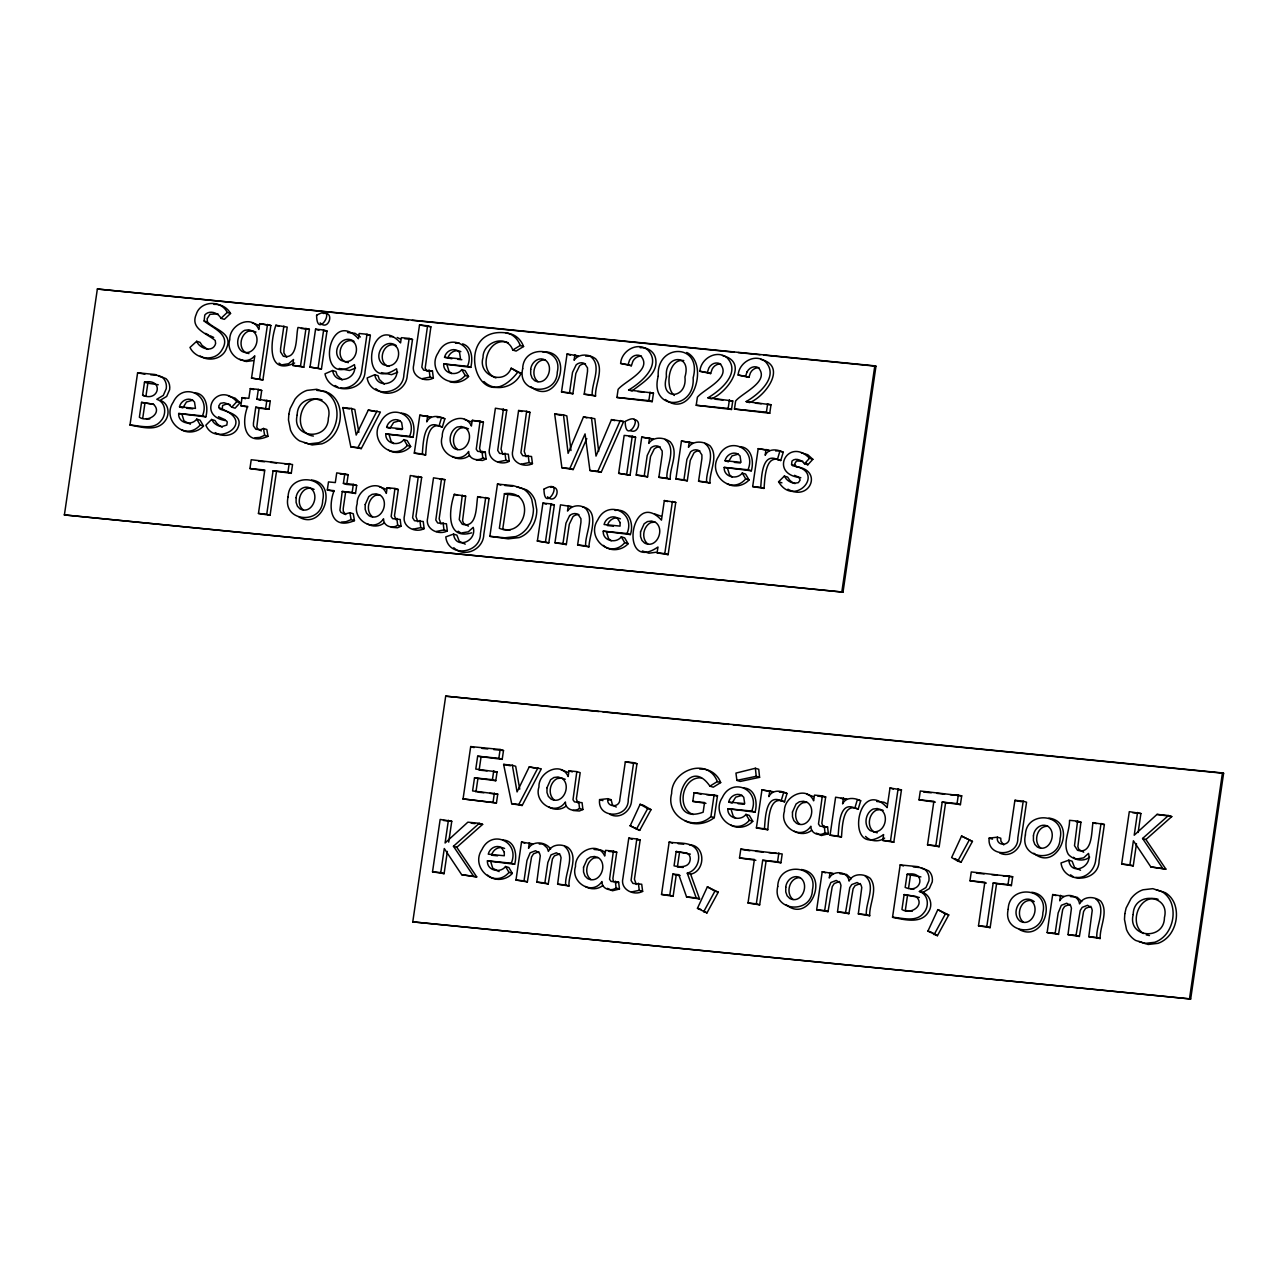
<?xml version="1.0" encoding="UTF-8"?>
<svg xmlns="http://www.w3.org/2000/svg" width="1288" height="1288" viewBox="0 0 1288 1288"><rect width="100%" height="100%" fill="white"/><g stroke="black" fill="none" stroke-linecap="round" stroke-linejoin="round"><path stroke-width="1.5" d="M64.4 514.926L97.357 289.011L874.81 365.856L875.969 366.211L843.012 592.126L64.4 514.926L843.012 592.126M129.975 425.04L137.607 372.779L155.172 374.518L162.723 377.674A12.558 10.996 -72.8 0 1 166.281 388.638L163.318 395.384L156.798 399.296C165.846 402.178 166.844 414.156 161.145 420.645C153.723 430.45 140.038 425.62 129.975 425.04C140.875 426.811 156.106 431.995 164.494 421.675C170.193 415.203 169.195 403.208 160.147 400.327L166.667 396.43L169.63 389.684A12.558 10.996 -72.8 0 0 166.055 378.704L158.505 375.549M141.551 402.403L139.378 417.248C148.281 423.124 162.948 412.643 153.369 404.239L141.551 402.403L153.642 404.303M142.598 395.239L144.498 382.166C163.93 378.125 159.471 402.661 142.598 395.239L145.93 396.269L147.846 383.212L144.498 382.166M142.727 418.294L144.9 403.434M194.263 392.711C206.241 393.339 208.527 407.539 205.806 416.877L202.458 415.847C211.457 394.45 182.864 381.345 173.172 402.291C161.225 419.808 185.359 442.17 200.187 425.008L203.52 426.038C198.03 432.044 188.579 433.895 181.463 429.757M247.618 407.072L240.856 405.704L242.031 397.638L248.858 398.314L250.274 388.606L258.357 389.411L261.706 390.457L260.289 400.149L256.94 399.119L258.357 389.411M251.546 378.06L254.783 355.81C244.06 368.271 225.046 353.975 229.795 339.565C229.151 324.737 252.239 313.515 258.84 329.487L259.677 323.658L270.85 325.478L262.913 379.896L251.546 378.06L262.913 379.896M259.564 378.849L267.502 324.431M256.94 399.119L270.238 401.132L269.047 409.198L255.765 407.185L253.446 423.156L253.462 425.926L255.893 429.29L260.659 429.645L263.493 428.469L266.825 429.5L267.985 436.358C244.285 446.582 241.081 423.269 247.682 406.38L240.856 405.704M264.426 470.684L249.936 468.542L251.224 459.736L292.553 464.533L291.265 473.34L273.072 470.828L266.745 514.266L270.078 515.313L276.421 471.859M255.765 407.185L259.113 408.216L256.811 426.956L257.681 429.017L261.319 430.916M286.677 357.275L283.923 352.976L283.956 349.483L287.224 327.088L275.857 325.268C270.641 340.612 266.375 376.321 294.63 363.007M265.714 408.167L266.89 400.101M283.875 326.057L280.607 348.452L280.575 351.93L283.328 356.229C298.478 359.916 295.693 335.749 297.995 327.458L309.362 329.277L303.823 367.209L292.666 365.389L293.519 359.497L288.576 363.731L282.12 364.81M270.078 515.313L258.453 513.461L264.797 470.007L249.936 468.542M303.823 367.209L300.49 366.162L306.013 328.247M291.265 473.34L287.932 472.294L289.204 463.487M310.022 367.112L315.56 329.181L323.642 329.986L326.991 331.016L321.453 368.948L310.022 367.112L321.453 368.948M318.12 367.901L323.642 329.986M327.313 489.971L328.488 481.905L335.315 482.581L336.732 472.873L348.163 474.709L346.746 484.417L356.679 485.399L355.504 493.465L342.222 491.453L339.919 510.193L340.789 512.238L344.427 514.154L349.934 512.721L353.282 513.767L354.442 520.626C330.742 530.849 327.538 507.536 334.139 490.648L327.313 489.971L334.059 491.34M346.746 484.417L343.397 483.386L344.814 473.678M367 334.268L370.348 335.315L365.067 371.443C364.085 393.532 329.02 394.675 324.995 373.81L332.594 370.542C335.25 386.126 357.903 379.429 354.442 364.601C314.658 390.699 327.216 304.966 358.418 338.728L359.175 333.495L367 334.268L361.735 370.397C360.737 380.652 351.238 389.362 340.74 387.946M345.57 492.483L343.236 508.454L343.252 511.223L345.683 514.604M355.504 493.465L352.171 492.435L353.347 484.369L343.397 483.386M387.141 487.701L386.32 493.385C379.364 477.51 356.47 488.925 357.162 503.817C351.833 519.418 373.697 533.586 383.55 518.774C383.212 526.132 392.26 529.191 397.67 525.246L401.019 526.277L400.198 519.466L392.631 518.678L391.149 516.536L394.965 488.474L387.141 487.701L390.489 488.748M374.744 374.711C377.4 390.296 400.053 383.599 396.591 368.771C356.808 394.869 369.382 309.136 400.568 342.898L401.341 337.665L409.149 338.438L403.885 374.567C403.369 394.949 370.703 398.813 367.144 377.98L374.744 374.711L378.092 375.758L379.284 379.38L384.259 384.13M409.149 338.438L412.498 339.469L407.233 375.597C406.396 390.57 387.044 398.99 375.822 388.686M419.518 324.995L413.673 365.084C410.84 376.225 424.493 382.906 433.364 378.108L432.446 370.976L423.704 370.187L421.836 367.225L427.536 325.8L419.518 324.995L430.884 326.83L425.169 368.271L427.053 371.218L432.446 370.976M394.965 488.474L398.314 489.521L394.482 515.715L395.98 519.724M401.405 413.19C413.384 413.818 415.67 428.002 412.949 437.356L409.6 436.31C418.6 414.929 390.023 401.824 380.314 422.77C368.368 440.287 392.502 462.65 407.33 445.487L410.663 446.517C405.173 452.523 395.722 454.374 388.606 450.236M442.348 427.085L439.015 426.038L441.494 417.731L444.843 418.777L442.348 427.085C426.489 419.518 426.553 446.212 425.636 454.97L414.285 453.135L419.808 415.219L430.981 417.022L419.808 415.219M418.326 476.319L412.611 517.76L414.495 520.722L423.237 521.511L424.138 528.644C415.283 533.441 401.631 526.744 404.464 515.619L410.309 475.53L421.675 477.365L415.96 516.472L417.827 521.753M425.636 454.97L422.303 453.923C423.205 445.165 423.156 418.471 439.015 426.038M427.632 415.992L426.779 421.884C430.031 414.736 439.015 415.734 444.843 418.777M441.526 478.621L435.811 520.046L437.695 523.009L446.437 523.797L447.339 530.93C438.484 535.728 424.831 529.046 427.664 517.905L433.509 477.832L444.875 479.651L439.16 518.774L441.027 524.039M462.585 343.848C472.422 346.875 472.76 358.998 470.828 367.354L467.496 366.307C476.496 344.926 447.902 331.821 438.194 352.767C426.248 370.284 450.381 392.647 465.209 375.484L468.558 376.515C463.809 381.586 456.371 383.824 449.689 381.683M468.413 526.132L463.632 523.427L462.585 520.674L465.66 496.17L454.294 494.351C449.045 509.05 445.568 540.59 471.649 532.846M472.245 420.403L471.408 426.07C464.453 410.196 441.559 421.611 442.251 436.519C436.938 452.104 458.802 466.272 468.655 451.46C468.317 458.818 477.349 461.893 482.775 457.932L486.107 458.979L485.286 452.152L477.735 451.364L476.238 449.222L480.07 421.176L472.245 420.403L483.403 422.206L479.587 448.401L481.068 452.41M462.311 495.139L459.253 519.628L462.263 524.248C477.462 528.756 476.077 505.266 477.687 496.653L489.054 498.488L483.789 534.617C483.403 549.235 464.71 558.412 453.779 547.722M412.772 921.87L445.696 696.164L1222.441 772.929L1223.6 773.283L1190.676 998.989L412.772 921.87L1190.676 998.989M485.721 497.442L480.44 533.57C480.746 553.824 448.095 558.123 445.793 536.887L453.537 534.101L456.886 535.132L459.285 541.314L465.242 544.148M447.355 851.432L444.102 873.667L432.526 871.815L440.158 819.442L451.75 821.293L448.707 842.143M503.415 409.021L497.715 450.446L499.583 453.408L508.325 454.197L509.243 461.329C500.372 466.127 486.719 459.446 489.553 448.305L495.397 408.216L506.764 410.051L501.064 449.174L502.932 454.439M444.102 873.667L440.754 872.62L444.279 848.534L461.684 874.697L476.721 876.887L456.789 847.295L453.44 846.248L479.297 823.306L482.646 824.352L456.789 847.295M448.401 820.263L445.084 842.996L467.866 822.179L479.297 823.306M489.859 536.323L497.474 484.079L513.252 485.64L523.25 488.844A24.037 21.059 -72.8 0 1 531.799 499.519L533.441 508.792A28.513 24.971 -72.8 0 1 530.157 523.218L527.581 527.516A25.116 21.993 -72.8 0 1 515.812 536.565L504.832 537.804L489.859 536.323L508.18 538.851L519.144 537.595A25.116 21.993 -72.8 0 0 530.93 528.547L533.49 524.248A28.513 24.971 -72.8 0 0 536.79 509.839L535.148 500.549A24.037 21.059 -72.8 0 0 526.599 489.891L516.601 486.671M504.413 493.69L499.358 528.338C527.565 539.141 535.953 489.199 504.413 493.69L518.806 496.218M518.597 410.518L512.753 450.607C509.919 461.732 523.572 468.413 532.443 463.632L531.525 456.499L522.783 455.694L520.916 452.748L526.615 411.307L518.597 410.518L521.946 411.548M463.068 798.93L470.7 746.573L500.13 749.471L503.495 750.518L502.207 759.34L477.655 756.217L475.787 769.081L497.071 771.882L495.783 780.721L474.499 777.904L472.599 790.929L497.731 794.116L496.444 802.939L463.068 798.93L496.444 802.939M507.762 494.737L502.706 529.368L510.064 530.093M526.615 411.307L529.964 412.337L524.264 451.46L526.132 456.741M475.948 791.959L477.848 778.95M481.004 757.247L479.136 770.111L487.106 770.9M495.783 780.721L492.435 779.675L493.723 770.852M502.207 759.34L498.842 758.31L500.13 749.471M493.095 801.909L494.383 793.07M537.386 541.024L542.924 503.109L551.006 503.898L554.355 504.944L548.817 542.86L537.386 541.024L548.817 542.86M585.46 363.844A8.903 7.808 -72.8 0 0 579.552 365.856L575.849 373.423L572.886 393.79L561.52 391.971L567.058 354.039L578.215 355.858L574.303 355.472M545.468 541.829L551.006 503.898M572.886 393.79L569.538 392.76L572.516 372.377L576.203 364.81A8.903 7.808 -72.8 0 1 584.607 363.554L587.505 367.869L587.521 371.363L584.189 394.209L595.555 396.028C594.895 384.307 604.571 369.157 595.587 358.756C589.324 354.12 578.956 353.073 574.078 360.27L574.867 354.812M578.892 514.636A8.903 7.808 -72.8 0 0 572.983 516.649L569.296 524.216L566.317 544.582L554.951 542.763L560.489 504.832L571.647 506.651L567.734 506.264M503.061 840.034C515.071 840.645 517.357 854.878 514.636 864.248L511.288 863.202C520.304 841.772 491.646 828.635 481.921 849.629C469.943 867.178 494.141 889.589 509.002 872.395L512.35 873.425C506.168 880.348 494.463 881.652 487.572 875.099M566.317 544.582L562.969 543.552L565.947 523.169L569.634 515.603M568.298 505.604L567.509 511.062C571.486 505.266 580.292 504.027 585.686 508.519C594.654 518.919 584.994 534.069 585.638 545.79L588.986 546.837C588.938 535.776 601.029 510.467 582.514 506.812M538.899 851.77L533.522 853.831L531.558 856.939L527.356 881.894L515.973 880.058L521.511 842.062L532.701 843.865L528.772 843.479M595.555 396.028L592.206 394.997C591.353 383.389 602.591 365.325 590.355 356.374M529.352 842.835L528.547 848.293C533.232 840.243 545.999 841.869 550.604 849.05M527.356 881.894L524.007 880.863L526.985 860.432L530.173 852.801L535.55 850.724L539.479 853.155L540.268 855.747L536.822 882.119L548.221 883.954L552.407 858.999L554.387 855.892L559.749 853.831M588.986 546.837L577.62 545.001L580.952 522.155L580.936 518.662L578.038 514.347A8.903 7.808 -72.8 0 0 569.634 515.603M548.221 883.954L544.872 882.924L547.851 862.493L551.039 854.862L556.4 852.785L560.312 855.2L561.069 857.792L557.624 884.18L569.006 886.015C568.008 874.31 579.246 856.697 567.879 847.375C561.375 843.672 552.053 843.978 548.382 851.384L547.239 848.003L542.586 843.721M628.641 389.974L653.467 393.13L652.227 401.631L616.936 397.445L618.111 389.379C624.728 381.119 653.08 369.833 640.748 355.955A9.499 8.324 -72.8 0 0 629.558 360.189L628.029 364.697L620.623 363.425C621.444 350.771 637.351 341.352 647.8 349.95C662.129 365.051 641.102 382.729 628.641 389.974L631.989 391.005C642.1 382.971 658.909 373.874 655.544 358.257C654.079 351.382 646.979 346.971 640.168 347.728M568.99 770.852L568.169 776.535C561.198 760.628 538.239 772.076 538.947 787C533.602 802.633 555.531 816.834 565.4 801.989C565.062 809.363 574.126 812.438 579.552 808.478L582.901 809.524L582.079 802.682L574.496 801.893L572.999 799.751L576.831 771.625L568.99 770.852L572.355 771.898M618.643 473.324L624.165 435.408L632.263 436.213L635.596 437.244L630.074 475.175L618.643 473.324L630.074 475.175M569.006 886.015L565.657 884.969C564.659 873.264 575.897 855.651 564.53 846.329M626.725 474.129L632.263 436.213M615.004 510.434C628.689 507.939 634.227 523.781 630.379 534.568L627.031 533.522C636.031 512.141 607.453 499.036 597.745 519.982C585.799 537.499 609.932 559.861 624.761 542.699L628.109 543.729C621.943 550.636 610.254 551.924 603.38 545.404M660.148 446.936A8.903 7.808 -72.8 0 0 654.24 448.949L650.537 456.516L647.574 476.898L636.208 475.063L641.73 437.147L652.903 438.95L641.73 437.147M652.227 401.631L648.878 400.6L650.118 392.083M649.555 437.92L648.766 443.378C653.644 436.181 664.012 437.228 670.275 441.865C679.259 452.265 669.583 467.415 670.243 479.136L658.876 477.301L662.209 454.471L662.193 450.977L659.295 446.662A8.903 7.808 -72.8 0 0 650.891 447.918L647.204 455.485L644.225 475.868L647.574 476.898M625.308 761.852L619.834 799.397C619.914 808.204 606.101 807.608 607.807 798.673L599.58 799.606C597.181 819.281 628.93 818.782 628.238 799.478L633.616 762.673L625.308 761.852L636.964 763.704L631.587 800.524C631.088 810.86 620.124 819.554 610.158 814.483M670.243 479.136L666.894 478.106C666.025 466.481 677.279 448.417 665.043 439.482M664.318 500.565L661.469 520.127C630.54 486.526 618.546 574.239 657.943 547.03L657.105 552.858L668.134 554.645L675.749 502.401L664.318 500.565L667.667 501.596M619.447 889.026L616.099 887.979C610.673 891.94 601.625 888.865 601.947 881.507C592.077 896.335 570.165 882.135 575.495 866.518C574.802 851.593 597.745 840.146 604.716 856.053L605.553 850.354L613.394 851.143L609.562 879.253L611.059 881.411L618.626 882.183L619.447 889.026L612.46 890.765L607.421 888.35M613.394 851.143L616.743 852.173L612.911 878.432L613.442 881.62M668.134 554.645L664.785 553.615L672.417 501.37M699.851 450.864A8.903 7.808 -72.8 0 0 693.942 452.877L690.239 460.444L687.277 480.827L675.91 478.991L681.449 441.076L692.606 442.879L681.449 441.076M628.769 838.166L622.909 878.336C620.075 889.493 633.744 896.19 642.631 891.393L641.714 884.244L632.955 883.439L631.072 880.477L636.803 838.955L628.769 838.166L632.118 839.196M689.257 441.848L688.468 447.29C693.346 440.11 703.731 441.156 709.978 445.777C718.962 456.194 709.286 471.328 709.946 483.064L698.579 481.229L701.912 458.399L701.896 454.906L698.998 450.591A8.903 7.808 -72.8 0 0 690.593 451.846L686.907 459.414L683.928 479.78L687.277 480.827M707.933 397.799L732.743 400.954L731.504 409.471L696.212 405.269L697.388 397.219C704.005 388.96 732.357 377.674 720.024 363.779A9.499 8.324 -72.8 0 0 708.835 368.03L707.305 372.522L699.899 371.266C700.72 358.611 716.627 349.193 727.076 357.774C741.405 372.876 720.378 390.57 707.933 397.799L711.266 398.845C726.802 393.017 749.954 362.25 722.488 355.569M636.803 838.955L640.152 840.001L634.437 879.205L636.304 884.486M709.946 483.064L706.597 482.018C705.744 470.41 716.997 452.346 704.745 443.394M731.504 409.471L728.155 408.441L729.411 399.924M673.125 896.303L669.76 895.257L672.851 874.085L676.2 875.132L673.125 896.303L661.533 894.452L669.164 842.078C678.406 843.914 693.186 840.823 697.71 851.948C700.817 860.352 696.228 870.849 687.277 873.167L696.212 897.881L699.561 898.911L690.626 874.198L687.277 873.167M758.97 367.805A9.499 8.324 -72.8 0 0 750.421 372.844L748.908 377.336L738.137 375.05C738.958 362.395 754.881 352.976 765.33 361.558C779.643 376.659 758.632 394.337 746.171 401.582L770.997 404.738L769.757 413.255L734.466 409.053L735.641 401.003C742.258 392.743 770.594 381.457 758.262 367.563A9.499 8.324 -72.8 0 0 747.088 371.813M676.152 851.497L674.059 865.858C679.79 867.178 689.096 867.822 690.143 860.014A6.762 5.925 -72.8 0 0 687.003 853.123L676.152 851.497L690.352 854.153M679.501 852.527L677.408 866.905L683.187 867.468M705.953 803.39L692.799 801.378L694.071 792.7L717.48 795.726L714.277 817.639C706.082 824.159 693.958 825.978 684.717 820.601M739.795 446.646C751.773 447.258 754.06 461.458 751.339 470.796L747.99 469.766C756.99 448.369 728.412 435.264 718.704 456.21C706.758 473.726 730.892 496.089 745.72 478.927L749.053 479.957C743.579 485.962 734.112 487.814 726.996 483.676M780.737 460.524L777.405 459.494L779.884 451.186L783.233 452.217L780.737 460.524C764.879 452.957 764.943 479.651 764.026 488.41L752.675 486.574L758.197 448.659L769.371 450.462L758.197 448.659M769.757 413.255L766.408 412.208L767.648 403.708M692.799 801.378L704.552 802.537L703.151 812.197C661.678 827.556 684.508 749.326 709.913 786.147L713.262 787.193L720.668 782.605L717.319 781.575C708.078 756.748 671.483 769.838 671.644 793.521C665.284 816.222 694.2 832.354 710.928 816.608L714.132 794.68M766.022 449.431L765.169 455.324C768.421 448.192 777.405 449.19 783.233 452.217M764.026 488.41L760.693 487.379C761.594 478.621 761.546 451.927 777.405 459.494M755.879 860.304L739.505 857.985L740.793 849.162L782.202 853.96L780.914 862.783L762.689 860.271L756.33 903.822L759.679 904.852L766.038 861.318M743.482 787.902C755.493 788.514 757.779 802.746 755.058 812.116L751.709 811.07C760.725 789.641 732.067 776.503 722.343 797.497C710.364 815.046 734.562 837.458 749.423 820.263L752.772 821.293C747.265 827.315 737.783 829.182 730.65 825.028M784.521 801.812L781.172 800.782L783.668 792.458L787.016 793.489L784.521 801.812C768.63 794.229 768.695 820.987 767.777 829.762L756.394 827.926L761.933 789.93L773.122 791.734M759.679 904.852L748.022 903.001L754.382 859.45L739.505 857.985M769.773 790.703L768.904 796.612C772.172 789.447 781.172 790.446 787.016 793.489M767.777 829.762L764.428 828.731C765.346 819.941 765.281 793.199 781.172 800.782M780.914 862.783L777.566 861.753L778.854 852.914M841.853 591.756L874.81 365.856M828.377 833.787L825.028 832.74C819.603 836.701 810.555 833.626 810.876 826.252C801.007 841.096 779.095 826.896 784.424 811.279C783.732 796.338 806.691 784.907 813.646 800.798L814.483 795.115L822.324 795.887L818.492 824.014L819.989 826.155L827.556 826.944L828.377 833.787L821.39 835.526L816.351 833.111M822.324 795.887L825.672 796.934L821.841 823.193L823.338 827.202M839.583 881.491L834.221 883.552L832.241 886.659L828.055 911.614L816.656 909.779L822.211 871.767L833.4 873.586L829.472 873.2M858.194 809.106L854.846 808.059L857.341 799.735L860.69 800.766L858.194 809.106C842.304 801.506 842.368 828.265 841.45 837.039L830.068 835.204L835.606 797.208L846.796 799.027L840.919 798.431M830.052 872.556L829.247 878.014C833.658 869.722 847.874 871.396 849.082 881.105C853.075 872.974 864.039 873.361 870.334 878.432C878.368 889.139 869.126 903.935 869.706 915.736L858.323 913.9L861.769 887.513L861.012 884.92L857.1 882.505L851.738 884.582L849.758 887.674L845.556 912.645L848.905 913.675L853.107 888.72L855.087 885.613L860.448 883.552M828.055 911.614L824.69 910.568L827.685 890.153L830.873 882.522L836.234 880.445L840.179 882.86L840.967 885.468L837.522 911.84L848.905 913.675M843.447 797.98L842.594 803.889C845.846 796.725 854.846 797.739 860.69 800.766M841.45 837.039L838.102 836.009C839.019 827.234 838.955 800.476 854.846 808.059M869.706 915.736L866.357 914.689C865.343 902.985 876.597 885.371 865.23 876.049M889.992 788.014L887.126 807.608C856.134 773.943 844.107 861.849 883.6 834.576L882.747 840.42L893.808 842.223L901.455 789.85L889.992 788.014L893.341 789.045M893.808 842.223L890.459 841.177L898.09 788.803M892.536 917.281L900.167 864.908L917.78 866.647L925.348 869.803A12.574 11.012 -72.8 0 1 928.922 880.799L925.959 887.577L919.407 891.473C928.487 894.371 929.485 906.382 923.77 912.87C916.332 922.707 902.614 917.861 892.536 917.281C903.999 919.632 921.725 924.559 928.793 911.389C933.784 903.516 928.873 892.487 919.407 891.473M904.128 894.596L901.954 909.489C910.874 915.365 925.573 904.868 915.977 896.448L904.128 894.596L919.326 897.478M907.09 874.327L905.174 887.416C922.095 894.854 926.555 870.269 907.09 874.327L920.904 876.903M935.378 802.15L919.004 799.832L920.292 791.009L961.701 795.807L960.413 804.63L942.188 802.118L935.829 845.669L939.177 846.699L945.537 803.165M907.476 895.643L905.303 910.519L912.323 911.212M908.523 888.446L910.439 875.357M939.177 846.699L927.521 844.848L933.88 801.297L919.004 799.832M960.413 804.63L957.065 803.599L958.353 794.76M986.35 883.085L969.977 880.767L971.265 871.928L1012.674 876.742L1011.386 885.564L993.161 883.053L986.801 926.603L990.15 927.634L996.51 884.099M990.15 927.634L978.494 925.782L984.853 882.232L969.977 880.767M1014.896 800.347L1009.422 837.908C1009.502 846.715 995.688 846.103 997.395 837.184L989.168 838.118C986.769 857.776 1018.518 857.293 1017.826 837.989L1023.203 801.168L1014.896 800.347L1021.561 801.716M1011.386 885.564L1008.037 884.518L1009.325 875.695M1070.054 904.273L1064.693 906.333L1062.713 909.425L1058.527 934.396L1047.128 932.56L1052.682 894.548L1063.872 896.368M1060.507 895.321L1059.718 900.795C1064.113 892.504 1078.346 894.162 1079.553 903.886C1083.546 895.756 1094.51 896.142 1100.805 901.214C1108.839 911.92 1099.598 926.716 1100.177 938.517L1088.779 936.682L1092.24 910.294L1091.483 907.702L1087.571 905.287L1082.21 907.364L1080.23 910.455L1076.027 935.41L1079.376 936.457L1083.578 911.501L1085.559 908.394L1090.92 906.333M1058.527 934.396L1055.162 933.349L1058.156 912.934L1061.344 905.303L1066.706 903.226L1070.65 905.641L1071.439 908.233L1067.994 934.621L1079.376 936.457M1089.68 857.067C1083.578 862.284 1073.451 860.078 1068.396 854.443C1062.23 844.01 1069.748 831.356 1069.539 820.327L1077.573 821.116L1074.498 845.669L1077.525 850.289C1092.755 854.83 1091.371 831.275 1092.981 822.646L1104.38 824.481L1099.099 860.69C1099.018 882.731 1063.727 884.26 1061.022 862.976L1068.782 860.175L1072.131 861.205L1074.53 867.404L1080.519 870.237M1077.573 821.116L1080.922 822.163L1077.847 846.715L1078.893 849.484L1083.691 852.189M1101.031 823.435L1095.75 859.643C1094.897 869.577 1086.219 878.835 1075.77 877.337M1100.177 938.517L1096.829 937.471C1095.814 925.766 1107.052 908.153 1095.702 898.831M1136.483 843.64L1133.247 865.89L1121.655 864.039L1129.302 811.665L1140.894 813.517L1138.125 832.467M1133.247 865.89L1129.898 864.844L1133.408 840.758L1150.828 866.921L1165.865 869.11L1145.918 839.518L1142.569 838.472L1168.425 815.529L1171.774 816.576L1145.918 839.518M1137.529 812.47L1134.213 835.22L1157.01 814.402L1168.425 815.529M1189.516 998.635L1222.441 772.929M620.623 363.425L631.378 365.728L632.891 361.236A9.499 8.324 -72.8 0 1 641.44 356.196M699.899 371.266L710.654 373.568L712.167 369.06A9.499 8.324 -72.8 0 1 720.716 364.037M738.137 375.05L745.559 376.305L747.072 371.813M598.662 451.364L594.798 418.681L583.512 416.861L568.105 453.344L563.484 414.881L554.677 414.012L561.89 467.721L573.192 469.54L586.797 438.58M561.89 467.721L569.86 468.51L585.058 433.895L589.936 470.49L601.174 472.31L623.634 421.53L611.478 419.614L596.006 456.097L591.466 417.634M179.499 406.831C180.739 401.18 187.066 397.3 192.459 400.101L194.52 402.049L195.47 408.409L179.499 406.831L182.848 407.877L186.486 401.985L192.701 400.214M386.642 427.31C387.881 421.643 394.209 417.763 399.602 420.564L401.663 422.512L402.613 428.888L386.642 427.31L389.99 428.341L393.629 422.464L399.844 420.693M444.537 357.307C445.761 351.64 452.104 347.76 457.498 350.561L459.542 352.51L460.508 358.885L444.537 357.307L451.863 358.74M447.87 358.338C449.11 352.687 455.437 348.807 460.83 351.608M725.031 460.75C726.271 455.099 732.598 451.219 737.992 454.02L740.053 455.968L741.003 462.328L725.031 460.75L728.38 461.796L732.019 455.904L738.233 454.133M728.686 802.038C729.926 796.37 736.269 792.49 741.679 795.292L743.74 797.24L744.706 803.631L728.686 802.038L732.035 803.084L735.69 797.175L741.92 795.404M589.936 470.49L597.825 471.279L620.301 420.484M630.202 825.785L640.136 804.292L643.485 805.338L651.02 809.653L639.701 830.39L630.202 825.785L639.701 830.39M697.452 908.314L707.386 886.836L718.269 892.182L706.951 912.934L697.452 908.314L700.801 909.36M961.556 836.073L951.623 857.55L957.773 861.109L961.122 862.155L972.44 841.418L961.556 836.073L972.44 841.418M927.924 931.095L937.857 909.618L948.741 914.963L937.423 935.7L927.924 931.095L931.272 932.142M368.304 410.115L356.196 435.054L351.463 408.457L342.785 407.604L350.835 446.856L361.284 448.594L380.395 412.031L368.304 410.115L375.146 411.5M529.207 766.924L517.068 791.911L512.334 765.249L503.624 764.396L511.706 803.744L522.155 805.483L541.314 768.823L529.207 766.924L536.066 768.308M350.835 446.856L357.935 447.564L377.062 410.985M511.706 803.744L518.806 804.453L537.965 767.793M636.353 829.343L647.671 808.606L651.02 809.653M703.602 911.888L714.921 891.151L718.269 892.182M957.773 861.109L969.091 840.372M934.074 934.669L945.392 913.933L948.741 914.963M521.077 373.295L517.728 372.264C476.286 424.799 450.285 322.869 508.567 333.286A23.699 20.753 -72.8 0 1 520.223 345.474L523.572 346.52L516.102 351.077L512.769 350.046C506.941 333.399 482.662 341.787 483.016 357.629C477.558 375.243 503.994 386.094 511.191 368.207L521.077 373.295C515.087 387.302 495.075 392.776 483.95 381.522M231.76 407.153L236.799 401.663L240.148 402.709L235.108 408.183L231.76 407.153L228.169 404.013M804.485 463.761L809.508 458.27L812.857 459.317L807.817 464.791L804.485 463.761C801.861 460.219 795.533 457.385 791.991 461.024L791.573 464.485L792.732 465.773C827.637 470.973 794.599 508.696 778.58 481.793L784.328 476.077L787.66 477.107L789.608 480.022A16.969 14.86 -72.8 0 0 795.018 483.596M222.309 427.004A16.969 14.86 -72.8 0 1 216.899 423.414L214.951 420.516L211.618 419.469L205.871 425.185C214.339 446.131 250.983 426.521 229.006 412.627M220.989 318.329L227.235 312.437L230.568 313.467L224.337 319.36L220.989 318.329C218.219 312.646 209.236 309.635 204.792 315.045L204.116 321.002C213.164 328.408 231.888 334.735 221.778 350.175C214.774 362.234 195.599 359.416 189.98 347.438L196.662 341.288L200.01 342.318L202.103 345.442L207.674 349.386M203.52 426.038L200.075 420.178L196.742 419.131C191.429 426.328 177.969 423.205 178.662 413.496L202.458 415.847M468.558 376.515L465.113 370.654L461.764 369.608C456.451 376.804 442.991 373.681 443.7 363.957L467.496 366.307M410.663 446.517L407.217 440.641L403.885 439.611C398.572 446.807 385.112 443.684 385.804 433.959L409.6 436.31M628.109 543.729L624.648 537.869L621.315 536.822C616.002 544.019 602.543 540.896 603.235 531.171L627.031 533.522M749.053 479.957L745.607 474.097L742.274 473.05C736.961 480.247 723.502 477.124 724.194 467.415L747.99 469.766M512.35 873.425L508.889 867.549L505.54 866.502C500.227 873.715 486.735 870.575 487.428 860.851L511.288 863.202M752.772 821.293L749.31 815.417L745.961 814.37C740.648 821.583 727.157 818.444 727.849 808.719L751.709 811.07M469.46 455.469C464.678 459.494 457.433 459.687 452.169 456.467M384.355 522.783C379.574 526.808 372.329 527.001 367.08 523.781M566.205 805.998C561.407 810.055 554.146 810.233 548.881 807.013M602.768 885.516C597.97 889.557 590.709 889.75 585.428 886.514M811.698 830.261C806.9 834.318 799.639 834.495 794.358 831.275M709.913 786.147L717.319 781.575M512.769 350.046L520.223 345.474M884.631 838.086C878.996 842.288 870.35 841.547 865.52 836.427M355.536 368.062L349.467 370.493L339.243 368.465M397.686 372.232L391.616 374.663L381.409 372.635M690.626 874.198C705.727 871.107 705.808 845.202 689.322 844.783M267.985 436.358L264.636 435.312L259.677 437.453L254.863 437.823M354.442 520.626L351.093 519.579L346.134 521.704L341.32 522.091M486.107 458.979L482.565 460.46L476.351 459.945M401.019 526.277L397.461 527.774L391.262 527.259M582.901 809.524L579.342 811.005L573.112 810.506M922.755 892.52L929.308 888.607L932.27 881.845A12.574 11.012 -72.8 0 0 928.696 870.849L921.129 867.693M433.364 378.108L430.015 377.078L422.255 378.656M509.243 461.329L505.894 460.299L498.134 461.877M532.443 463.632L529.094 462.585L521.334 464.163M424.138 528.644L420.79 527.613L413.029 529.191M447.339 530.93L443.99 529.899L436.23 531.477M642.631 891.393L639.283 890.346L631.506 891.94M656.075 552.246L648.911 553.212L642.374 550.974M252.995 360.624L246.217 361.509L239.681 359.272M755.38 768.26L735.947 773.09L736.897 780.383L740.246 781.43L759.582 777.34L758.745 769.29L755.38 768.26L756.233 776.31L759.582 777.34M736.897 780.383L756.233 776.31M482.308 452.764L485.286 452.152M824.578 827.556L827.556 826.944M615.648 882.811L618.626 882.183M654.932 522.075L650.826 522.606C643.195 526.261 640.973 538.706 647.88 544.067M880.573 809.572L876.452 810.088C868.82 813.758 866.583 826.236 873.522 831.613M252.174 330.823L248.069 331.338C240.486 334.864 238.296 347.164 245.203 352.381L248.922 353.604M464.678 427.552L460.541 428.067C452.925 431.738 450.719 444.183 457.626 449.544M379.574 494.866L375.436 495.381C367.837 499.052 365.631 511.497 372.538 516.858M806.9 802.279L802.746 802.81C795.131 806.481 792.925 818.959 799.832 824.336M597.97 857.534L593.816 858.05C586.185 861.72 583.979 874.214 590.902 879.575M545.017 359.916C534.375 359.352 530.044 375.677 537.981 381.699M1047.772 826.252C1037.114 825.672 1032.767 842.03 1040.736 848.067M800.106 877.659C789.447 877.096 785.116 893.453 793.07 899.491M1030.577 900.441C1019.919 899.877 1015.572 916.235 1023.541 922.272M607.856 800.09L611.156 799.719L612.444 804.984L616.276 807.045M873.892 831.807C884.808 832.547 889.428 815.819 881.056 809.782M323.288 313.467C335.234 311.052 328.456 331.724 320.165 322.886M550.636 487.379C562.582 484.964 555.82 505.637 547.513 496.798M351.479 340.644C340.853 339.501 335.91 355.746 344.379 361.445M393.629 344.798C383.019 343.671 378.06 359.916 386.545 365.599M344.991 361.622C354.377 362.62 359.239 350.465 354.796 343.236L352.01 340.757M387.141 365.792C396.543 366.79 401.389 354.635 396.962 347.406L394.176 344.926M539.253 844.043L542.538 843.93M839.937 873.763L846.635 874.471L851.288 878.77M1070.409 896.545L1077.106 897.253L1081.759 901.552M585.67 356.132L589.083 356.019M461.571 532.926L468.317 531.815L473.211 527.339C477.317 541.395 455.437 550.137 453.537 534.101M1076.832 858.999L1083.578 857.872L1088.505 853.397C1092.61 867.484 1070.682 876.259 1068.782 860.175M437.244 417.489L440.206 417.409M775.634 450.945L778.596 450.848M779.401 792.201L782.363 792.12M227.284 403.788L222.631 405.462L222.212 408.908L228.33 412.208M876.645 801.474L883.938 802.215L886.869 803.728M594.042 849.436L601.464 850.209L604.458 851.819M455.453 343.22L459.301 343.188M316.719 390.344L324.978 391.343L329.309 393.323A26.082 22.83 -72.8 0 1 338.342 404.11C342.238 414.334 340.274 426.36 333.817 435.103A26.082 22.83 -72.8 0 1 321.952 443.813L312.115 444.956L304.338 442.605M699.674 769.065C708.77 768.228 717.641 773.975 720.668 782.605M542.522 351.801C576.042 350.256 557.656 407.974 531.075 386.835M701.477 777.904C682.672 776.084 675.556 808.301 693.266 814.563M347.551 332.529L355.021 333.302L360.399 336.989M389.701 336.699L393.404 336.683M213.921 304.371C220.667 303.855 227.316 307.558 230.568 313.467M408.296 319.988L97.357 289.011M412.289 320.374L734.063 352.188M738.072 352.574L760.049 354.747M764.042 355.15L875.969 366.211M270.85 325.478L259.677 323.658M301.344 328.488L309.362 329.277M323.755 330.71L326.991 331.016M366.436 334.928L370.348 335.315M404.673 338.696L412.498 339.469M457.852 359.336L461.845 359.722M443.7 363.957L470.828 367.354M637.85 391.584L643.71 392.164M649.571 392.743L653.467 393.13M715.178 399.232L722.987 400.005M728.847 400.584L732.743 400.954M755.38 403.192L761.224 403.772M767.085 404.352L770.997 404.738M292.666 365.389L300.49 366.162M561.52 391.971L569.538 392.76M584.189 394.209L592.206 394.997M616.936 397.445L648.878 400.6M696.212 405.269L728.155 408.441M734.466 409.053L766.408 412.208M144.852 374.212L137.607 372.779M150.696 374.776L156.556 375.355M501.95 409.568L506.764 410.051M526.76 412.031L529.964 412.337M561.536 415.396L554.677 414.012M620.108 421.176L623.634 421.53M258.469 390.135L261.706 390.457M147.846 383.212L158.279 384.758M264.265 400.552L270.238 401.132M349.595 408.988L342.785 407.604M629.124 436.616L635.596 437.244M259.113 408.216L269.047 409.198M186.841 408.264L192.83 408.86M395.98 428.936L401.969 429.532M734.369 462.376L740.359 462.972M178.662 413.496L205.806 416.877M385.804 433.959L412.949 437.356M724.194 467.415L751.339 470.796M146.22 418.632L149.73 418.986M414.285 453.135L422.303 453.923M636.208 475.063L644.225 475.868M658.876 477.301L666.894 478.106M675.91 478.991L683.928 479.78M698.579 481.229L706.597 482.018M752.675 486.574L760.693 487.379M258.566 461.168L264.571 461.764M270.561 462.36L276.566 462.939M284.551 463.728L290.557 464.324M504.767 485.496L512.656 486.284M672.513 502.079L675.749 502.401M413.641 476.576L421.675 477.365M440.061 479.184L444.875 479.651M340.064 473.92L348.163 474.709M273.072 470.828L287.932 472.294M394.402 489.134L398.314 489.521M462.456 495.864L465.66 496.17M485.85 498.166L489.054 498.488M551.119 504.622L554.355 504.944M342.222 491.453L352.171 492.435M613.41 526.148L607.421 525.552C608.644 519.901 614.988 516.021 620.381 518.822M603.235 531.171L630.379 534.568M258.453 513.461L266.745 514.266M554.951 542.763L562.969 543.552M577.62 545.001L585.638 545.79M657.105 552.858L664.785 553.615M599.001 711.556L445.696 696.164M603.009 711.942L729.137 724.419M733.13 724.806L1223.6 773.283M481.905 748.376L487.798 748.956M493.674 749.552L503.495 750.518M898.203 789.528L901.455 789.85M923.641 792.039L931.256 792.796M936.956 793.36L944.571 794.116M950.286 794.68L961.701 795.807M1132.651 812.696L1140.894 813.517M1171.774 816.576L1157.01 814.402M477.655 756.217L498.842 758.31M942.188 802.118L957.065 803.599M510.451 765.78L503.624 764.396M771.158 791.54L761.933 789.93M817.832 796.161L825.672 796.934M1076.108 821.68L1080.922 822.163M1101.16 824.159L1104.38 824.481M493.079 771.496L497.071 771.882M701.058 794.1L694.071 792.7M706.532 794.648L717.48 795.726M738.04 803.68L744.045 804.276M474.499 777.904L492.435 779.675M727.849 808.719L755.058 812.116M477.929 792.152L483.869 792.748M489.81 793.328L497.731 794.116M756.394 827.926L764.428 828.731M830.068 835.204L838.102 836.009M882.747 840.42L890.459 841.177M927.521 844.848L935.829 845.669M1121.655 864.039L1129.898 864.844M1150.828 866.921L1165.865 869.11M443.507 820.488L451.75 821.293M471.215 823.225L475.031 823.596M478.83 823.966L482.646 824.352M636.932 839.679L640.152 840.001M678.116 843.672L683.719 844.22M749.841 850.756L740.793 849.162M755.557 851.32L763.172 852.076M768.888 852.64L776.503 853.397M913.305 866.921L919.165 867.5M976.513 873.167L984.129 873.908M991.744 874.665L997.443 875.228M1003.159 875.792L1012.674 876.742M762.689 860.271L777.566 861.753M993.161 883.053L1008.037 884.518M608.902 851.4L616.743 852.173M910.391 888.64L914.11 889.01M497.619 855.812L491.614 855.216C492.853 849.549 499.197 845.653 504.606 848.47M672.851 874.085L678.776 874.681L686.568 896.931L699.561 898.911M676.2 875.132L680.144 875.518M487.428 860.851L514.636 864.248M432.526 871.815L440.754 872.62M461.684 874.697L476.721 876.887M515.973 880.058L524.007 880.863M536.822 882.119L544.872 882.924M557.624 884.18L565.657 884.969M661.533 894.452L669.76 895.257M686.568 896.931L696.212 897.881M748.022 903.001L756.33 903.822M816.656 909.779L824.69 910.568M837.522 911.84L845.556 912.645M858.323 913.9L866.357 914.689M978.494 925.782L986.801 926.603M1047.128 932.56L1055.162 933.349M1067.994 934.621L1076.027 935.41M1088.779 936.682L1096.829 937.471M760.741 359.352C788.192 366.034 765.04 396.784 749.519 402.613L746.171 401.582M801.184 452.7L807.785 454.728L812.857 459.317M228.475 396.092L235.076 398.121L240.148 402.709M311.599 480.038C338.857 483.467 323.449 531.01 299.17 517.132M1048.963 818.089C1078.571 822.163 1057.432 873.296 1033.797 853.22M1031.769 892.278C1059.09 895.724 1043.634 943.38 1019.307 929.469M801.297 869.513C830.905 873.57 809.782 924.704 786.147 904.627M1156.157 889.702L1165.399 892.729A26.146 22.894 -72.8 0 1 1174.447 903.532C1178.359 913.772 1176.379 925.831 1169.923 934.605A26.146 22.894 -72.8 0 1 1158.025 943.331L1148.171 944.474L1138.914 941.448M322 399.876C300.281 392.792 290.766 433.058 313.419 436.069M1158.073 899.282C1139.3 893.341 1128.127 923.544 1143.422 933.559M1146.256 934.895L1149.46 935.571M654.707 513.944L661.211 516.246M464.453 419.421L471.15 421.852M379.348 486.735L386.046 489.166M806.674 794.149L813.388 796.58M561.182 769.886L567.895 772.317M683.767 360.56C668.198 358 664.672 388.123 674.349 395.464M217.962 313.853L210.024 314.288L207.127 318.796L207.448 322.032C214.919 329.825 233.257 333.093 226.591 348.05C223.243 358.821 209.026 362.17 200.187 355.987M251.949 322.692L258.679 325.204M506.039 332.964L511.916 334.317A23.699 20.753 -72.8 0 1 523.556 346.52M508.245 342.721C488.007 335.154 476.801 370.815 495.944 377.964M999.746 852.994C1009.712 858.066 1020.676 849.356 1021.175 839.019L1026.552 802.215L1023.203 801.168M396.221 345.57C384.13 337.053 372.135 356.776 383.196 364.568L389.169 366.42M354.071 341.401C341.98 332.9 329.986 352.606 341.046 360.399L348.324 362.669M190.35 424.203L183.991 420.886L182.011 414.527M499.132 871.59L492.757 868.257L490.776 861.881M802.81 461.233L796.515 460.975L794.728 463.728L796.081 466.803C823.386 469.524 810.104 502.159 787.934 489.199M230.101 404.625L223.935 402.742L220.457 403.337L218.67 406.09L220.023 409.165C228.137 411.902 243.11 415.267 238.167 427.133C234.899 436.181 222.534 437.485 215.225 432.591M745.559 376.305L748.908 377.336M707.305 372.522L710.654 373.568M628.029 364.697L631.378 365.728M567.058 354.039L570.391 355.086M427.536 325.8L430.884 326.83M791.573 464.485L794.921 465.515M611.478 419.614L614.827 420.661M315.56 329.181L318.909 330.227M583.512 416.861L586.845 417.892M275.857 325.268L279.19 326.299M563.484 414.881L566.833 415.911L570.986 450.526M778.58 481.793L781.929 482.839M204.116 321.002L207.448 322.032M332.594 370.542L335.927 371.588L337.134 375.211L342.093 379.96M480.07 421.176L483.403 422.206M597.825 471.279L601.174 472.31M569.86 468.51L573.192 469.54M351.463 408.457L354.812 409.504L358.869 432.285M250.274 388.606L253.623 389.652M242.031 397.638L245.38 398.684M497.474 484.079L500.823 485.109M542.924 503.109L546.257 504.139M357.935 447.564L361.284 448.594M218.863 407.877L222.212 408.908M477.687 496.653L481.036 497.699M454.294 494.351L457.643 495.381M353.347 484.369L356.679 485.399M1092.981 822.646L1096.346 823.676M997.395 837.184L1000.744 838.214L1000.953 841.257L1003.755 844.928M989.168 838.118L992.517 839.148M633.616 762.673L636.964 763.704M1052.682 894.548L1056.031 895.595M900.167 864.908L903.516 865.955M576.831 771.625L580.18 772.671L576.364 798.93L577.845 802.939M710.928 816.608L714.277 817.639M470.7 746.573L474.065 747.604M512.334 765.249L515.683 766.296L519.74 789.142M607.807 798.673L611.156 799.719M599.58 799.606L602.929 800.637M822.211 871.767L825.56 872.813M669.164 842.078L672.513 843.109M518.806 804.453L522.155 805.483M521.511 842.062L524.86 843.093M634.099 419.453C642.551 420.58 637.769 434.636 630.315 430.514M256.006 332.062L248.842 329.792L244.72 330.308C237.153 333.834 234.947 346.118 241.854 351.334C253.752 357.742 262.72 337.842 252.657 331.032M468.494 428.791L461.329 426.505L457.192 427.036C449.576 430.691 447.387 443.153 454.294 448.514C466.369 454.922 475.143 434.652 465.145 427.761M883.133 810.394L877.225 808.526L873.103 809.057C865.472 812.712 863.234 825.206 870.157 830.583L877.241 832.837M565.239 779.272L561.407 778.016L557.269 778.548C549.638 782.219 547.432 794.696 554.355 800.073M314.095 489.392C302.229 483.113 293.873 503.109 303.388 509.951M1034.264 901.664C1021.609 891.988 1009.341 912.741 1020.193 921.226C1032.091 927.505 1040.446 907.476 1030.915 900.618M225.142 419.775L218.429 416.732M800.814 477.687C767.889 474.387 788.24 436.278 809.508 458.27M794.519 475.336L798.963 477.301L800.138 480.134L798.319 482.678L794.519 483.225A16.969 14.86 -72.8 0 1 786.276 478.991L784.328 476.077M210.169 335.766L213.711 337.44M397.187 337.472L400.262 338.986M686.762 352.477C710.251 363.876 691.817 420.387 665.429 399.538M205.597 333.399L208.64 334.977M937.857 909.618L945.392 913.933M640.136 804.292L647.671 808.606M707.386 886.836L714.921 891.151M954.971 858.581L961.122 862.155M932.802 933.027L937.423 935.7M703.876 911.147L706.951 912.934M511.191 368.207L517.728 372.264M335.218 385.531L338.342 387.511M1073.419 857.277L1075.416 858.629M458.158 531.22L460.154 532.572M1070.505 874.842L1073.5 876.887M279.045 363.119L280.897 364.456M732.148 477.027L729.523 474.805L727.543 468.446M451.653 373.584L449.013 371.363L447.033 365.003M611.188 540.799L608.564 538.577L606.584 532.218M393.758 443.587L391.133 441.365L389.153 435.006M735.818 818.363L733.194 816.125L731.198 809.75M806.208 462.988L807.817 464.791M236.799 401.663C217.366 379.912 195.196 416.233 226.237 420.693L227.268 421.933L226.817 425.072L221.794 426.618A16.969 14.86 -72.8 0 1 213.567 422.384L211.618 419.469M227.235 312.437C221.198 299.75 200.332 300.619 196.243 314.32C189.819 328.939 207.046 333.431 215.241 340.499L215.627 343.542C213.067 353.137 199.382 348.662 196.662 341.288M1142.569 838.472L1162.517 868.064M453.44 846.248L473.372 875.856M742.274 473.05L745.72 478.927M621.315 536.822L624.761 542.699M745.961 814.37L749.423 820.263M461.764 369.608L465.209 375.484M403.885 439.611L407.33 445.487M505.54 866.502L509.002 872.395M196.742 419.131L200.187 425.008M349.934 512.721L351.093 519.579M263.493 428.469L264.636 435.312M638.365 883.198L639.283 890.346M528.177 455.453L529.094 462.585M504.976 453.167L505.894 460.299M429.097 369.946L430.015 377.078M443.088 522.767L443.99 529.899M419.888 520.481L420.79 527.613M824.207 825.898L825.028 832.74M615.278 881.153L616.099 887.979M578.731 801.635L579.552 808.478M481.954 451.106L482.775 457.932M396.849 518.42L397.67 525.246M296.111 497.715L296.111 502.449L297.464 506.264L300.04 508.905C311.921 515.184 320.261 495.188 310.746 488.361C304.016 484.449 296.594 490.728 296.111 497.715M365.196 504.542L365.18 509.307L366.565 513.155L369.189 515.828C381.264 522.236 390.039 501.95 380.057 495.059L376.241 493.819L372.103 494.351L368.803 496.556L365.196 504.542M530.704 369.463L530.704 374.18L532.057 378.012L534.633 380.652C546.514 386.931 554.854 366.935 545.339 360.093C538.609 356.196 531.187 362.475 530.704 369.463M546.998 787.725L546.981 792.506L548.366 796.37L551.006 799.027C563.098 805.467 571.904 785.133 561.89 778.226L558.058 776.986L553.921 777.501L550.604 779.723L546.998 787.725M583.544 867.243L583.544 872.024L584.929 875.872L587.553 878.545C599.661 884.969 608.451 864.65 598.453 857.744L594.621 856.488L590.468 857.019L587.167 859.225L583.544 867.243M640.539 531.751L640.539 536.533L641.923 540.38L644.547 543.037C656.622 549.445 665.397 529.175 655.415 522.284L651.583 521.044L647.478 521.559L644.177 523.765L640.539 531.751M785.777 887.223L785.761 891.956L787.129 895.788L789.721 898.444C801.619 904.74 809.975 884.695 800.444 877.836C793.698 873.924 786.26 880.219 785.777 887.223M792.474 811.987L792.474 816.769L793.859 820.633L796.483 823.29C808.59 829.73 817.381 809.395 807.383 802.488L803.551 801.249L799.397 801.764L796.097 803.986L792.474 811.987M1033.443 835.815L1033.427 840.549L1034.795 844.381L1037.387 847.037C1049.285 853.316 1057.641 833.272 1048.11 826.429C1041.364 822.517 1033.91 828.796 1033.443 835.815M504.316 852.205L504.284 855.763L488.265 854.169C489.504 848.502 495.848 844.622 501.257 847.424L504.316 852.205M620.091 522.542L620.059 526.1L604.072 524.522C605.312 518.855 611.639 514.975 617.033 517.776L620.091 522.542M288.834 414.237L288.48 419.936L290.524 430.128A26.082 22.83 -72.8 0 0 299.557 440.899L308.782 443.909L318.603 442.782A26.082 22.83 -72.8 0 0 330.469 434.072C336.925 425.314 338.905 413.287 334.993 403.064A26.082 22.83 -72.8 0 0 325.977 392.293L316.751 389.282L306.914 390.409A26.082 22.83 -72.8 0 0 295.049 399.119L290.122 408.618L288.834 414.237M1124.827 913.675L1124.472 919.39L1126.517 929.598A26.146 22.894 -72.8 0 0 1135.565 940.401L1144.823 943.428L1154.676 942.301A26.146 22.894 -72.8 0 0 1166.574 933.559C1173.03 924.784 1175.01 912.741 1171.098 902.486A26.146 22.894 -72.8 0 0 1162.05 891.682L1152.808 888.672L1142.955 889.799A26.146 22.894 -72.8 0 0 1131.057 898.525L1126.115 908.056L1124.827 913.675M288.093 496.926C282.04 522.139 322.209 525.23 322.692 500.34C328.762 475.127 288.593 472.036 288.093 496.926M522.687 368.658C516.633 393.887 556.802 396.978 557.285 372.087C563.355 346.875 523.186 343.783 522.687 368.658M777.743 886.434C771.657 911.695 811.923 914.802 812.422 889.863C818.492 864.586 778.242 861.479 777.743 886.434M1008.214 909.215C1002.128 934.476 1042.395 937.584 1042.894 912.629C1048.963 887.368 1008.697 884.26 1008.214 909.215M1025.409 835.01C1019.323 860.287 1059.589 863.379 1060.088 838.44C1066.158 813.163 1025.892 810.072 1025.409 835.01M297.19 415.058C291.168 438.596 328.199 441.446 328.343 418.133C334.349 394.595 297.319 391.745 297.19 415.058M1133.199 914.496C1127.177 938.099 1164.288 940.948 1164.433 917.587C1170.454 894.001 1133.343 891.135 1133.199 914.496M666.46 376.965C659.279 400.842 687.534 399.393 684.942 376.982C692.139 353.089 663.884 354.586 666.46 376.965M658.232 376.16C648.911 410.824 695.198 411.049 693.153 377.787C702.507 343.107 656.22 342.93 658.232 376.16M316.607 315.254C316.864 341.771 339.195 302.39 316.607 315.254M543.971 489.166C544.228 515.683 566.543 476.302 543.971 489.166M625.211 421.482C625.469 447.999 647.8 408.618 625.211 421.482"/></g></svg>
